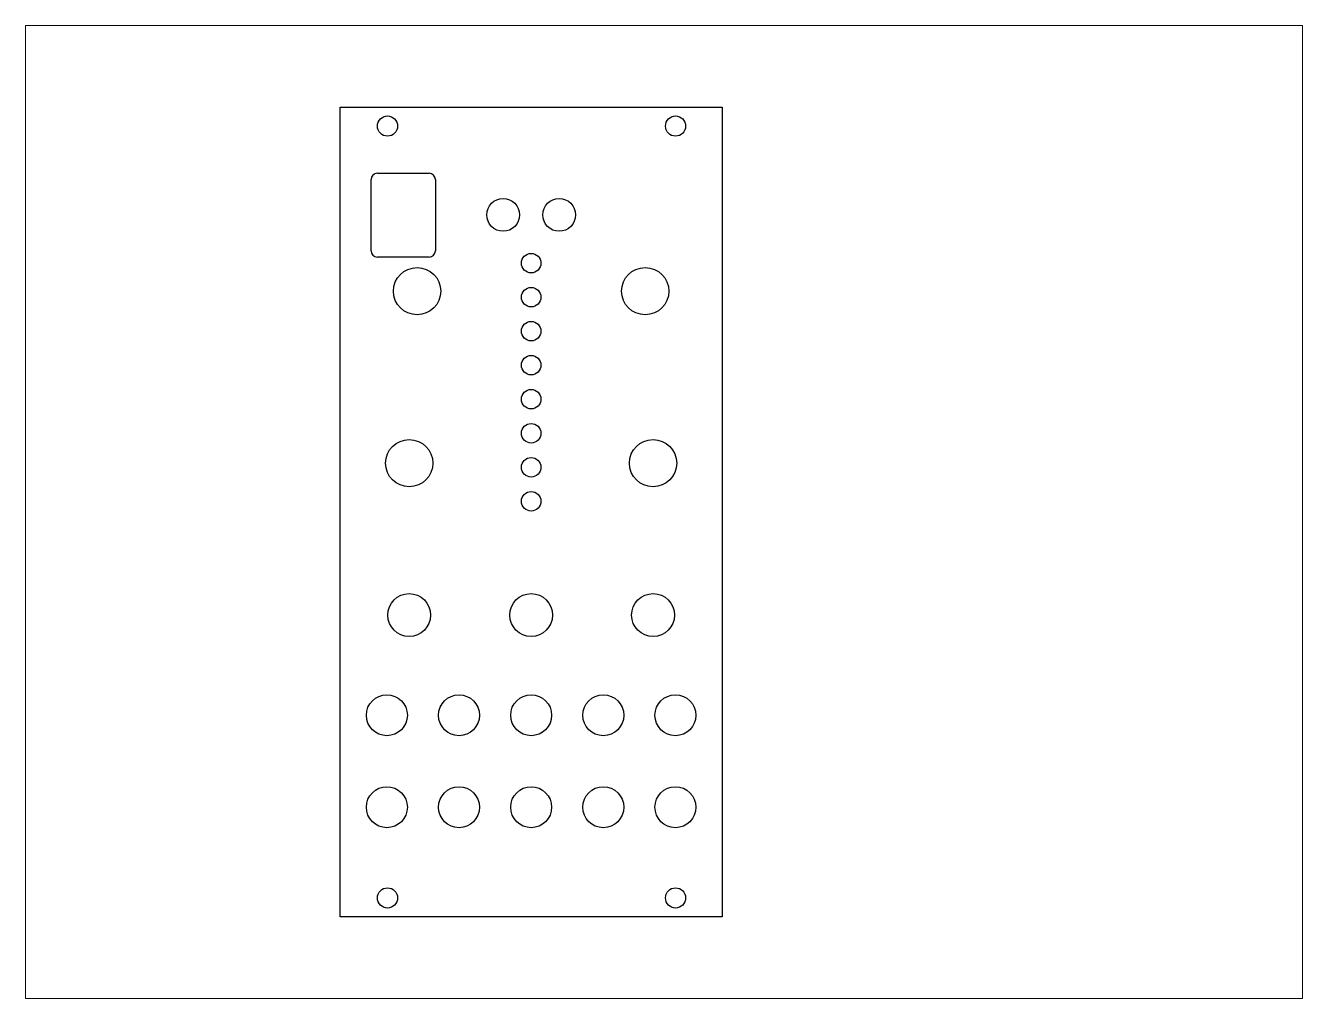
# Paper-space layout 'Sheet2' of a CAD drawing. Header units: millimetres. Extents: x 1.05 to 9.45, y 0.8 to 7.2.
# The model-space entities are those that its viewports show. They can reach past a viewport. Long polylines and large blocks are cut down to what shows.
import ezdxf

# ---------------------------------------------------------------- set-up
doc = ezdxf.new("R2010")
doc.units = ezdxf.units.MM
doc.header["$MEASUREMENT"] = 0
doc.layers.add('Panel', color=7, linetype='Continuous')
doc.layers.add('UsinageArriere', color=2, linetype='Continuous')

msp = doc.modelspace()

# ---------------------------------------------------------------- linework, layer by layer
at = {"layer": 'Panel'}
msp.add_lwpolyline([(0, 0), (0, 128.5), (60.6, 128.5), (60.6, 0)], close=True, dxfattribs=at)
for centre, radius in [((7.5, 125.5), 1.6), ((53.22, 125.5), 1.6), ((25.85, 111.4), 2.6), ((34.75, 111.4), 2.6), ((30.3, 103.75), 1.55), ((12.2, 99.3), 3.75), ((48.4, 99.3), 3.75), ((30.3, 98.35), 1.55), ((30.3, 92.95), 1.55), ((30.3, 87.55), 1.55), ((30.3, 82.15), 1.55), ((30.3, 76.75), 1.55), ((10.95, 72), 3.75), ((49.65, 72), 3.75), ((30.3, 71.35), 1.55), ((30.3, 65.95), 1.55), ((10.95, 47.9), 3.4), ((30.3, 47.9), 3.4), ((49.65, 47.9), 3.4), ((7.4, 32), 3.25), ((18.85, 32), 3.25), ((30.3, 32), 3.25), ((41.75, 32), 3.25), ((53.2, 32), 3.25), ((7.4, 17.4), 3.25), ((18.85, 17.4), 3.25), ((30.3, 17.4), 3.25), ((41.75, 17.4), 3.25), ((53.2, 17.4), 3.25), ((7.5, 3), 1.6), ((53.22, 3), 1.6)]:
    msp.add_circle(centre, radius, dxfattribs=at)
at = {"layer": 'UsinageArriere'}
for points in [[(5.9, 118), (14.1, 118)], [(4.9, 105.7), (4.9, 117)], [(15.1, 117), (15.1, 105.7)], [(14.1, 104.7), (5.9, 104.7)]]:
    msp.add_lwpolyline(points, dxfattribs=at)
for centre, start, end in [((5.9, 117), 90, 180), ((14.1, 117), 0, 90), ((5.9, 105.7), 180, 270), ((14.1, 105.7), 270, 0)]:
    msp.add_arc(centre, 1, start, end, dxfattribs=at)

psp = doc.layouts.new('Sheet2')

# ---------------------------------------------------------------- viewports
at = {"layer": '0'}
psp.add_viewport(center=(5.25, 4), size=(8.4, 6.4), view_center_point=(51.385, 64.25), view_height=154.4076, dxfattribs=at)

doc.saveas('drawing.dxf')
